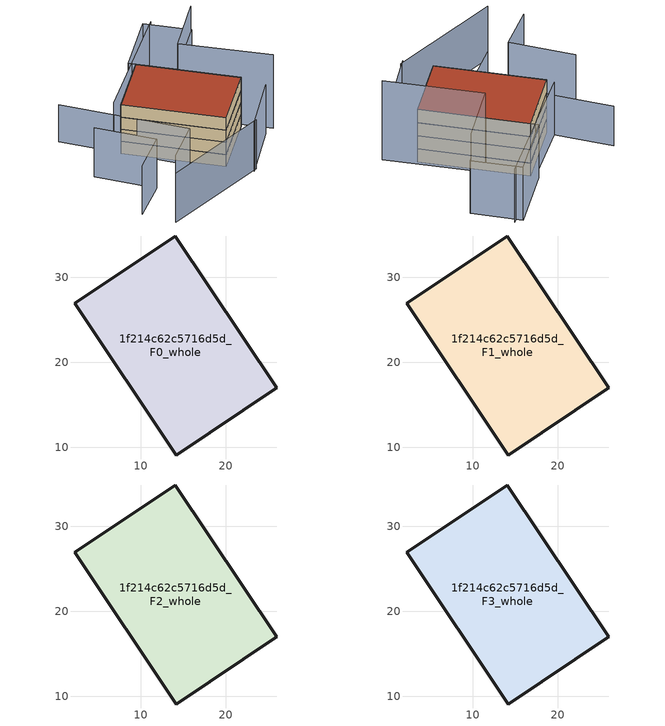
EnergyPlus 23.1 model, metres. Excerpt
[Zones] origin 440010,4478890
1f214c62c5716d5d_F0_whole
 floor ground (EU_floor_Construction): 25.97,17 14.04,34.86 2.23,26.97 14.16,9.11 z0
 wall outside (EU_wall_Construction): 2.23,26.97 14.04,34.86 25.97,17 14.16,9.11 2.23,26.97 z0:3
1f214c62c5716d5d_F1_whole
 floor to 1f214c62c5716d5d_F0_whole (EU_floor_Construction): 25.96,17 14.04,34.86 2.23,26.97 14.15,9.11 z3
 wall outside (EU_wall_Construction): 2.23,26.97 14.04,34.86 25.97,17 14.16,9.11 2.23,26.97 z3:6
1f214c62c5716d5d_F2_whole
 floor to 1f214c62c5716d5d_F1_whole (EU_floor_Construction): 25.96,17 14.04,34.86 2.23,26.97 14.15,9.11 z6
 wall outside (EU_wall_Construction): 2.23,26.97 14.04,34.86 25.97,17 14.16,9.11 2.23,26.97 z6:9
1f214c62c5716d5d_F3_whole
 floor to 1f214c62c5716d5d_F2_whole (EU_floor_Construction): 25.96,17 14.04,34.86 2.23,26.97 14.15,9.11 z9
 wall outside (EU_wall_Construction): 2.23,26.97 14.04,34.86 25.97,17 14.16,9.11 2.23,26.97 z9:12
 roof outside (EU_roof_Construction): 14.04,34.86 25.97,17 14.16,9.11 2.23,26.97 z12
shading: 17.16,4.1 27.7,11.68 / -6.23,2.61 18.02,4.47 / -7.07,25.09 -0.91,13.56 / -0.91,13.56 -9.2,9.12 / 26.28,43.19 1.73,28.49 / 13.27,36.2 24.73,43.83 / 24.73,43.83 30.29,35.49 / 30.29,35.49 18.83,27.85 / 18.83,27.85 13.27,36.2 z0:12; -3.72,38.57 9.3,14.55 / 9.3,14.55 0.99,10.05 z0:9; 30.08,12.06 19.14,28.06 / 19.14,28.06 30,35.48 z0:18
[Building]
EU S2 Campaign: North Axis=0; Terrain=City; Solar Distribution=FullExterior
[Site:Location]
Madrid: Latitude=40.5; Longitude=-3.5; Time Zone=1; Elevation=609
[SizingPeriod:WeatherFileDays]
AnnualSizingPeriod: Begin Month=1; Begin Day of Month=1; End Month=12; End Day of Month=31; Day of Week for Start Day=Monday; Use Weather File Daylight Saving Period=No; Use Weather File Rain and Snow Indicators=No
[MATERIAL]
EU_InternalMass_Material: Roughness=MediumRough; Thickness=0.1; Conductivity=1; Density=1800; Specific Heat=900; Thermal Absorptance=0.9; Solar Absorptance=0.7; Visible Absorptance=0.7
[MATERIAL:NOMASS] Roughness=MediumRough; Thermal Absorptance=0.9; Solar Absorptance=0.7; Visible Absorptance=0.7
Name | Thermal Resistance
EU_wall_NoMass | 0.459673
EU_roof_NoMass | 0.495815
EU_floor_NoMass | 0.788942
[CONSTRUCTION]
EU_wall_Construction: EU_wall_NoMass
EU_roof_Construction: EU_roof_NoMass
EU_floor_Construction: EU_floor_NoMass
EU_InternalMass_Construction: EU_InternalMass_Material
[ZONE] Type=1; Multiplier=1; Ceiling Height=autocalculate; Volume=915.043; Floor Area=autocalculate; Part of Total Floor Area=Yes
1f214c62c5716d5d_F0_whole; 1f214c62c5716d5d_F1_whole; 1f214c62c5716d5d_F2_whole; 1f214c62c5716d5d_F3_whole
[INTERNALMASS] Construction=EU_InternalMass_Construction; Surface Area=305.014
Name | Zone or ZoneList
1f214c62c5716d5d_F0_whole_EU_InternalMass | 1f214c62c5716d5d_F0_whole
1f214c62c5716d5d_F1_whole_EU_InternalMass | 1f214c62c5716d5d_F1_whole
1f214c62c5716d5d_F2_whole_EU_InternalMass | 1f214c62c5716d5d_F2_whole
1f214c62c5716d5d_F3_whole_EU_InternalMass | 1f214c62c5716d5d_F3_whole
[OTHEREQUIPMENT] Fuel Type=Electricity; Design Level Calculation Method=Watts/Area; Power per Zone Floor Area=1; Fraction Latent=0; Fraction Radiant=0; Fraction Lost=0; Carbon Dioxide Generation Rate=0; EndUse Subcategory=EU_Step8_InternalGains
Name | Zone or ZoneList or Space or SpaceList | Schedule
EU_Step8_InternalGain_1f214c62c5716d5d_F0_whole_f000 | 1f214c62c5716d5d_F0_whole | EU_Step8_GainSchedule_1f214c62c5716d5d_F0_whole_f000
EU_Step8_InternalGain_1f214c62c5716d5d_F1_whole_f000 | 1f214c62c5716d5d_F1_whole | EU_Step8_GainSchedule_1f214c62c5716d5d_F1_whole_f000
EU_Step8_InternalGain_1f214c62c5716d5d_F2_whole_f000 | 1f214c62c5716d5d_F2_whole | EU_Step8_GainSchedule_1f214c62c5716d5d_F2_whole_f000
EU_Step8_InternalGain_1f214c62c5716d5d_F3_whole_f000 | 1f214c62c5716d5d_F3_whole | EU_Step8_GainSchedule_1f214c62c5716d5d_F3_whole_f000
[ZONEVENTILATION:DESIGNFLOWRATE] Schedule=EU_AlwaysOn; Design Flow Rate Calculation Method=AirChanges/Hour; Air Changes per Hour=0.719161; Ventilation Type=Natural; Fan Pressure Rise=0; Fan Total Efficiency=1; Constant Term Coefficient=1; Temperature Term Coefficient=0; Velocity Term Coefficient=0; Velocity Squared Term Coefficient=0; Minimum Indoor Temperature=-100; Maximum Indoor Temperature=100; Delta Temperature=-100; Minimum Outdoor Temperature=-100; Maximum Outdoor Temperature=100; Maximum Wind Speed=40
Name | Zone or ZoneList or Space or SpaceList
EU_ConstantAir_1f214c62c5716d5d_F0_whole | 1f214c62c5716d5d_F0_whole
EU_ConstantAir_1f214c62c5716d5d_F1_whole | 1f214c62c5716d5d_F1_whole
EU_ConstantAir_1f214c62c5716d5d_F2_whole | 1f214c62c5716d5d_F2_whole
EU_ConstantAir_1f214c62c5716d5d_F3_whole | 1f214c62c5716d5d_F3_whole
[HVACTEMPLATE:THERMOSTAT] Constant Heating Setpoint=20; Constant Cooling Setpoint=50
EU_HeatOnly_1f214c62c5716d5d_F0_whole; EU_HeatOnly_1f214c62c5716d5d_F1_whole; EU_HeatOnly_1f214c62c5716d5d_F2_whole; EU_HeatOnly_1f214c62c5716d5d_F3_whole
[HVACTEMPLATE:ZONE:IDEALLOADSAIRSYSTEM] System Availability Schedule=EU_AlwaysOn; Maximum Heating Supply Air Temperature=50; Minimum Cooling Supply Air Temperature=13; Maximum Heating Supply Air Humidity Ratio=0.0156; Minimum Cooling Supply Air Humidity Ratio=0.0077; Heating Limit=NoLimit; Cooling Limit=NoLimit; Heating Availability Schedule=EU_AlwaysOn; Cooling Availability Schedule=EU_CoolingOff; Dehumidification Control Type=ConstantSensibleHeatRatio; Cooling Sensible Heat Ratio=0.7; Dehumidification Setpoint=60; Humidification Control Type=None; Humidification Setpoint=30; Outdoor Air Method=None; Outdoor Air Flow Rate per Person=0.00944; Outdoor Air Flow Rate per Zone Floor Area=0; Outdoor Air Flow Rate per Zone=0; Demand Controlled Ventilation Type=None; Outdoor Air Economizer Type=NoEconomizer; Heat Recovery Type=None; Sensible Heat Recovery Effectiveness=0.7; Latent Heat Recovery Effectiveness=0.65
Name | Template Thermostat
1f214c62c5716d5d_F0_whole | EU_HeatOnly_1f214c62c5716d5d_F0_whole
1f214c62c5716d5d_F1_whole | EU_HeatOnly_1f214c62c5716d5d_F1_whole
1f214c62c5716d5d_F2_whole | EU_HeatOnly_1f214c62c5716d5d_F2_whole
1f214c62c5716d5d_F3_whole | EU_HeatOnly_1f214c62c5716d5d_F3_whole
[SIZING:ZONE] Zone Cooling Design Supply Air Temperature Input Method=SupplyAirTemperature; Zone Cooling Design Supply Air Temperature=13; Zone Heating Design Supply Air Temperature Input Method=SupplyAirTemperature; Zone Heating Design Supply Air Temperature=50; Zone Cooling Design Supply Air Humidity Ratio=0.008; Zone Heating Design Supply Air Humidity Ratio=0.008; Cooling Design Air Flow Method=DesignDay; Cooling Design Air Flow Rate=0; Cooling Minimum Air Flow per Zone Floor Area=0.000762; Cooling Minimum Air Flow=0; Cooling Minimum Air Flow Fraction=0.2; Heating Design Air Flow Method=DesignDay; Heating Design Air Flow Rate=0; Heating Maximum Air Flow per Zone Floor Area=0.002032; Heating Maximum Air Flow=0.141576; Heating Maximum Air Flow Fraction=0.3; Account for Dedicated Outdoor Air System=No; Dedicated Outdoor Air System Control Strategy=NeutralSupplyAir; Dedicated Outdoor Air Low Setpoint Temperature for Design=autosize; Dedicated Outdoor Air High Setpoint Temperature for Design=autosize; Zone Load Sizing Method=Sensible Load Only No Latent Load; Zone Latent Cooling Design Supply Air Humidity Ratio Input Method=HumidityRatioDifference; Zone Cooling Design Supply Air Humidity Ratio Difference=0.005; Zone Latent Heating Design Supply Air Humidity Ratio Input Method=HumidityRatioDifference; Zone Humidification Design Supply Air Humidity Ratio Difference=0.005
1f214c62c5716d5d_F0_whole; 1f214c62c5716d5d_F1_whole; 1f214c62c5716d5d_F2_whole; 1f214c62c5716d5d_F3_whole
[SCHEDULE:CONSTANT]
Name | Hourly Value
EU_AlwaysOn | 1
EU_CoolingOff | 0
[SCHEDULE:FILE] Column Number=1; Rows to Skip at Top=0; Number of Hours of Data=8760; Column Separator=Comma; Interpolate to Timestep=No; Minutes per Item=60; Adjust Schedule for Daylight Savings=Yes
Name | File
EU_Step8_GainSchedule_1f214c62c5716d5d_F0_whole_f000 | ../../schedules/1f214c62c5716d5d/1f214c62c5716d5d_F0_whole_f000_gain.csv
EU_Step8_GainSchedule_1f214c62c5716d5d_F1_whole_f000 | ../../schedules/1f214c62c5716d5d/1f214c62c5716d5d_F1_whole_f000_gain.csv
EU_Step8_GainSchedule_1f214c62c5716d5d_F2_whole_f000 | ../../schedules/1f214c62c5716d5d/1f214c62c5716d5d_F2_whole_f000_gain.csv
EU_Step8_GainSchedule_1f214c62c5716d5d_F3_whole_f000 | ../../schedules/1f214c62c5716d5d/1f214c62c5716d5d_F3_whole_f000_gain.csv
